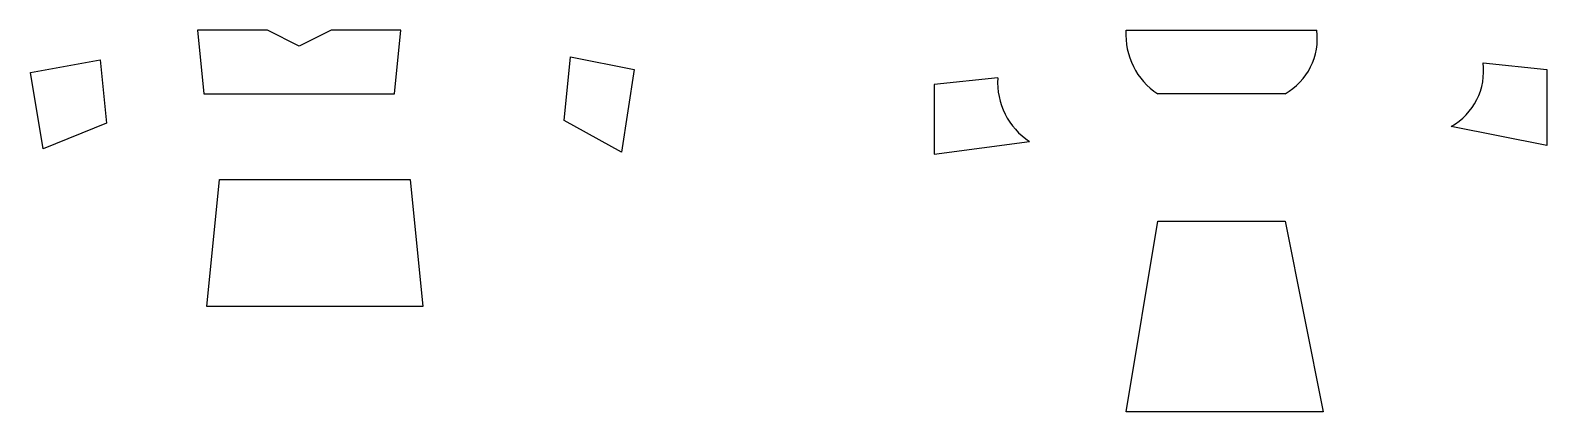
# Model space of a CAD drawing. Header units: millimetres. Extents: x -273 to 2111, y -500 to 100.
import ezdxf

# ---------------------------------------------------------------- set-up
doc = ezdxf.new("R2010")
doc.units = ezdxf.units.MM
doc.layers.add('1', color=7, linetype='Continuous')

# ---------------------------------------------------------------- blocks, each defined once
blk = doc.blocks.new('Piece1')
at = {"layer": '1'}
for p, q in [((100, 100), (-10, 100)), ((-10, 100), (0, 0)), ((150, 75), (100, 100)), ((200, 100), (150, 75)), ((310, 100), (200, 100)), ((300, 0), (310, 100)), ((0, 0), (300, 0))]:
    blk.add_line(p, q, dxfattribs=at)
blk = doc.blocks.new('Piece2_sleeve1')
at = {"layer": '1'}
for p, q in [((-120, 80), (-10, 100)), ((-10, 100), (0, 0)), ((-100, -40), (-120, 80)), ((0, 0), (-100, -40))]:
    blk.add_line(p, q, dxfattribs=at)
blk = doc.blocks.new('Piece3_hemline')
at = {"layer": '1'}
for p, q in [((-20, -200), (0, 0)), ((0, 0), (300, 0)), ((300, 0), (320, -200)), ((320, -200), (-20, -200))]:
    blk.add_line(p, q, dxfattribs=at)
blk = doc.blocks.new('Piece4_sleeve2')
at = {"layer": '1'}
for p, q in [((300, 0), (310, 100)), ((310, 100), (410, 80)), ((410, 80), (390, -50)), ((390, -50), (300, 0))]:
    blk.add_line(p, q, dxfattribs=at)
blk = doc.blocks.new('Piece5_sleeve3')
at = {"layer": '1'}
for p, q in [((1248.3, 25), (1148.3, 15)), ((1148.3, 15), (1148.3, -95)), ((1148.3, -95), (1298.3, -75))]:
    blk.add_line(p, q, dxfattribs=at)
blk.add_arc((1359.8, 18.2), 111.7, 176.52, 236.6101, dxfattribs=at)
blk = doc.blocks.new('Piece6_sleeve')
at = {"layer": '1'}
for p, q in [((2011.4, 48.6), (2111.4, 38.6)), ((2111.4, 38.6), (2111.4, -81.4)), ((2111.4, -81.4), (1961.4, -51.4))]:
    blk.add_line(p, q, dxfattribs=at)
blk.add_arc((1912.4, 35.6), 99.8, 299.3841, 7.4858, dxfattribs=at)
blk = doc.blocks.new('Piece7')
at = {"layer": '1'}
for p, q in [((1450, 100), (1750, 100)), ((1700, 0), (1500, 0))]:
    blk.add_line(p, q, dxfattribs=at)
for centre, radius, start, end in [((1561.4, 93.2), 111.7, 176.52, 236.6101), ((1651, 87), 99.8, 299.3841, 7.4858)]:
    blk.add_arc(centre, radius, start, end, dxfattribs=at)

msp = doc.modelspace()

# ---------------------------------------------------------------- linework, layer by layer
at = {"layer": '1'}
msp.add_lwpolyline([(1500, -200), (1700, -200), (1760, -500), (1450, -500), (1500, -200)], dxfattribs=at)

# ---------------------------------------------------------------- block references
for name, p in [('Piece1', (0, 0)), ('Piece7', (0, 0)), ('Piece2_sleeve1', (-152.8, -46.3)), ('Piece4_sleeve2', (266.7, -41.7)), ('Piece6_sleeve', (0, 0)), ('Piece5_sleeve3', (0, 0)), ('Piece3_hemline', (24.6, -134.6))]:
    msp.add_blockref(name, p, dxfattribs=at)

doc.saveas('drawing.dxf')
